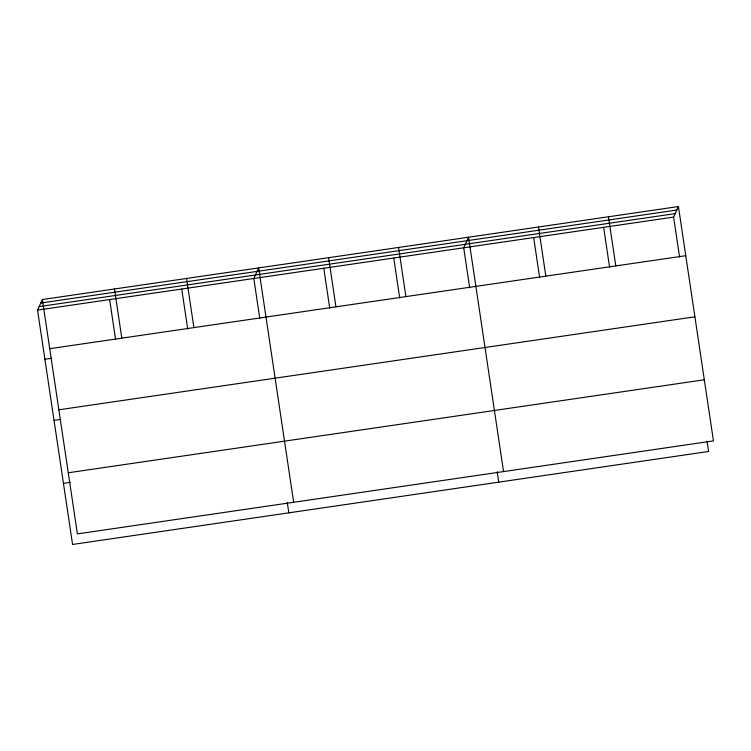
<?xml version="1.0" encoding="UTF-8"?>
<svg xmlns="http://www.w3.org/2000/svg" width="751" height="751" viewBox="0 0 751 751"><rect width="100%" height="100%" fill="white"/><g stroke="black" fill="none" stroke-linecap="round" stroke-linejoin="round"><path stroke-width="1.13" d="M707.067 441.081L708.625 451.464L72.575 544.456L37.55 310.107L42.375 299.536L678.425 206.544L713.45 440.893L77.4 533.895L42.375 299.536M679.58 257.105L673.6 217.105L678.425 206.544M40.789 303.029L676.829 210.027M39.146 306.615L675.187 213.622M37.55 310.107L673.6 217.105M49.726 348.689L685.766 255.687M44.891 359.25L51.763 358.246M58.86 409.802L694.9 316.809M54.025 420.372L60.897 419.368M68.266 472.773L704.316 379.781M63.441 483.344L70.303 482.339M608.46 216.767L615.801 265.92M603.635 227.337L609.605 267.337M538.495 226.999L545.836 276.143M533.67 237.569L539.64 277.57M503.555 471.581L468.53 237.232L463.705 247.792L469.675 287.802M497.171 471.769L498.73 482.151M398.565 247.464L405.906 296.607M393.74 258.025L399.71 298.025M328.6 257.687L335.941 306.84M323.775 268.257L329.745 308.257M293.66 502.278L258.635 267.919L253.81 278.49L259.78 318.49M287.276 502.457L288.835 512.839M186.548 278.461L193.899 327.605M181.723 289.022L187.703 329.032M114.462 289.004L121.812 338.147M109.637 299.565L115.616 339.565"/></g></svg>
